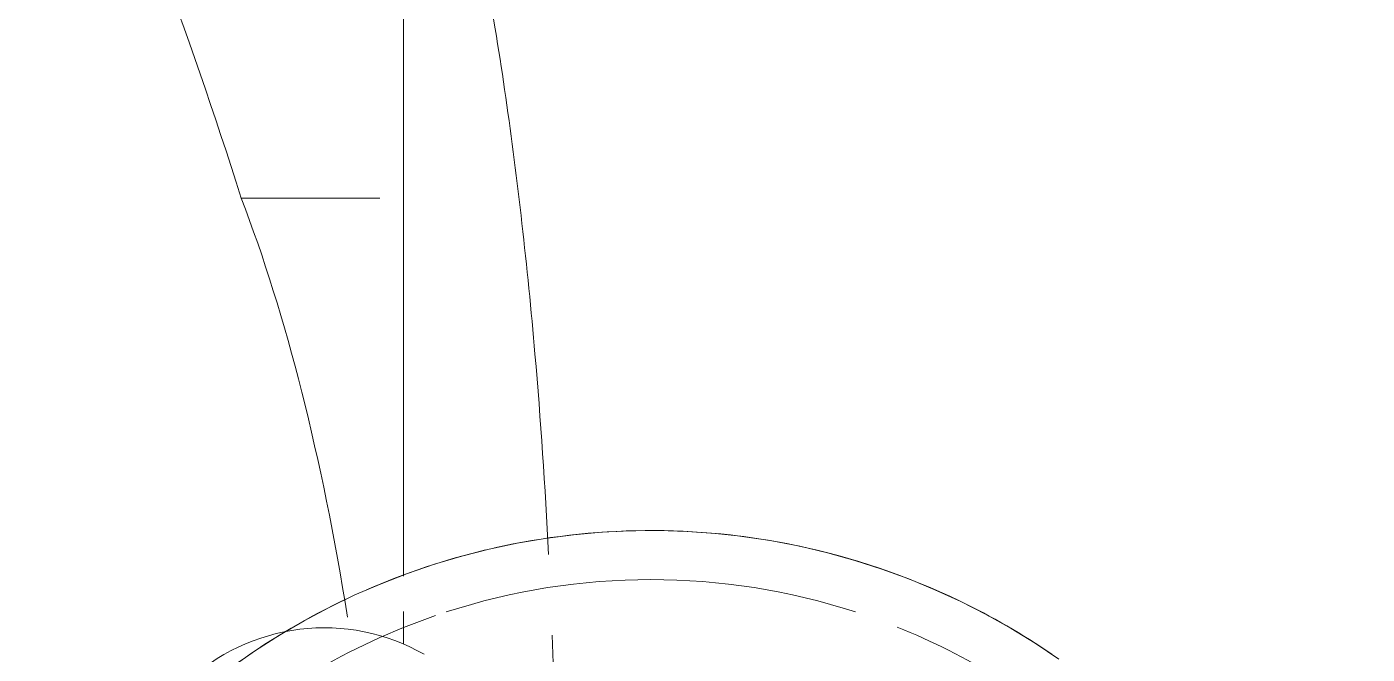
# Model space of a CAD drawing. Header units: millimetres. Extents: x -4000 to 187956, y -58990 to 162485.
# Drawn here: x 80485.6 to 80540.2, y 7546.1 to 7571.7 of the extents above; entities that cross this region are included whole.
import ezdxf

# ---------------------------------------------------------------- set-up
doc = ezdxf.new("R2010")
doc.units = ezdxf.units.MM
doc.layers.add('A-FLOR-PATT', color=8, linetype='Continuous', lineweight=13)
doc.layers.add('P-SANR-FIXT', color=6, linetype='Continuous', lineweight=9)

# ---------------------------------------------------------------- blocks, each defined once
blk = doc.blocks.new('C307 - C307-V815-0_000')
at = {"layer": 'P-SANR-FIXT', "color": 50}
for p, q in [((-24.109, -82.538), (-23.951, -82.25)), ((-24.388, -83.132), (-24.254, -82.832)), ((-24.254, -82.832), (-24.109, -82.538)), ((-25.692, -83.089), (-24.406, -83.089)), ((-24.618, -83.747), (-24.509, -83.437)), ((-24.509, -83.437), (-24.388, -83.132)), ((-24.715, -84.061), (-24.618, -83.747)), ((-24.974, -85.346), (-24.929, -85.021)), ((-25.032, -86.329), (-25.026, -86.001)), ((-25.025, -86.657), (-25.032, -86.329)), ((-25.005, -86.985), (-25.025, -86.657))]:
    blk.add_line(p, q, dxfattribs=at)
at = {"layer": 'P-SANR-FIXT', "color": 253}
for p, q in [((-76.707, -83.089), (-42.56, -83.089)), ((-42.56, -83.089), (-27.134, -83.089)), ((-42.56, -89.707), (-42.56, -84.052))]:
    blk.add_line(p, q, dxfattribs=at)
at = {"layer": 'P-SANR-FIXT', "color": 254}
for p, q in [((-73.045, -83.089), (-45.612, -83.089)), ((-45.612, -83.089), (-27.158, -83.089)), ((-25.682, -83.089), (-24.393, -83.089)), ((-24.972, -87.312), (-25.005, -86.985)), ((-24.926, -87.637), (-24.972, -87.312)), ((-24.867, -87.959), (-24.926, -87.637)), ((-24.795, -88.28), (-24.867, -87.959)), ((-24.71, -88.597), (-24.795, -88.28)), ((-24.613, -88.91), (-24.71, -88.597)), ((-24.503, -89.22), (-24.613, -88.91)), ((-24.381, -89.525), (-24.503, -89.22)), ((-24.247, -89.824), (-24.381, -89.525)), ((-24.101, -90.118), (-24.247, -89.824)), ((-23.943, -90.406), (-24.101, -90.118))]:
    blk.add_line(p, q, dxfattribs=at)
at = {"layer": 'P-SANR-FIXT', "color": 250, "flags": 128}
blk.add_lwpolyline([(-23.757, -56.368), (-24.403, -57.331), (-25.01, -58.32), (-25.577, -59.331), (-26.103, -60.365), (-26.587, -61.419), (-27.029, -62.492), (-27.428, -63.581), (-27.782, -64.685), (-28.093, -65.803), (-28.358, -66.932), (-28.578, -68.071), (-28.752, -69.218), (-28.881, -70.371), (-28.963, -71.528), (-28.998, -72.687), (-28.988, -73.847), (-28.931, -75.005), (-28.827, -76.161), (-28.678, -77.311), (-28.482, -78.454), (-28.242, -79.589), (-27.956, -80.713), (-27.625, -81.825), (-27.25, -82.922), (-26.831, -84.004), (-26.37, -85.068), (-25.866, -86.113), (-25.321, -87.137), (-24.735, -88.138), (-24.11, -89.115), (-23.446, -90.067)], dxfattribs=at)
at = {"layer": 'P-SANR-FIXT', "color": 50, "flags": 128}
for points in [[(-24.929, -85.021), (-24.87, -84.698), (-24.799, -84.378), (-24.715, -84.061)], [(-25.026, -86.001), (-25.007, -85.673), (-24.974, -85.346)]]:
    blk.add_lwpolyline(points, dxfattribs=at)
at = {"layer": 'P-SANR-FIXT', "color": 253}
for radius, start, end in [(27, 138.6633, 158.1636), (29, 145.6926, 154.2826), (27, 162, 198), (29, 168.2216, 192.7093), (29, 193.4358, 203.5778), (27, 198.9872, 222.5988), (29, 205.2024, 225.879)]:
    blk.add_arc((0, -73), radius, start, end, dxfattribs=at)
at = {"layer": 'P-SANR-FIXT', "color": 250}
blk.add_arc((0, -73), 29, 154.2826, 168.2216, dxfattribs=at)
at = {"layer": 'P-SANR-FIXT', "color": 253}
blk.add_open_spline([(-12.564, -76.677), (-16.614, -76.758), (-20.668, -76.877), (-24.727, -77.033)], degree=3, dxfattribs=at)
at = {"layer": 'P-SANR-FIXT', "color": 250}
for points, knots in [([(-64.5, -82.899), (-61.942, -82.05), (-56.425, -80.553), (-46.829, -78.829), (-37.165, -77.743), (-30.798, -77.313), (-28.028, -77.176)], [-1, -1, -1, -1, -0.75, -0.5, -0.25, -0.0639123, -0.0639123, -0.0639123, -0.0639123]), ([(-42.56, -89.707), (-49.425, -91.873), (-62.347, -96.734), (-84.838, -108.521), (-106.161, -127.436), (-115.966, -146.845), (-119.281, -157.53)], [0, 0, 0, 0, 0.166667, 0.333333, 0.666667, 1, 1, 1, 1])]:
    blk.add_open_spline(points, degree=3, knots=knots, dxfattribs=at)
blk.add_open_spline([(-25.469, -85.369), (-31.945, -86.405), (-37.766, -87.859), (-42.56, -89.707)], degree=3, dxfattribs=at)
blk = doc.blocks.new('C307 - C307-V850-0_000')
at = {"layer": 'P-SANR-FIXT', "color": 50}
for p, q in [((-24.109, -82.538), (-23.951, -82.25)), ((-24.388, -83.132), (-24.254, -82.832)), ((-24.254, -82.832), (-24.109, -82.538)), ((-25.692, -83.089), (-24.406, -83.089)), ((-24.618, -83.747), (-24.509, -83.437)), ((-24.509, -83.437), (-24.388, -83.132)), ((-24.799, -84.378), (-24.715, -84.061)), ((-24.715, -84.061), (-24.618, -83.747)), ((-24.929, -85.021), (-24.87, -84.698)), ((-24.87, -84.698), (-24.799, -84.378)), ((-24.974, -85.346), (-24.929, -85.021)), ((-25.026, -86.001), (-25.007, -85.673)), ((-25.007, -85.673), (-24.974, -85.346)), ((-25.032, -86.329), (-25.026, -86.001)), ((-25.025, -86.657), (-25.032, -86.329)), ((-25.005, -86.985), (-25.025, -86.657))]:
    blk.add_line(p, q, dxfattribs=at)
at = {"layer": 'P-SANR-FIXT', "color": 254}
for p, q in [((-90.095, -83.089), (-45.612, -83.089)), ((-45.612, -83.089), (-27.158, -83.089)), ((-25.682, -83.089), (-24.393, -83.089)), ((-24.795, -88.28), (-24.867, -87.959)), ((-24.503, -89.22), (-24.613, -88.91)), ((-24.381, -89.525), (-24.503, -89.22))]:
    blk.add_line(p, q, dxfattribs=at)
at = {"layer": 'P-SANR-FIXT', "color": 253}
for p, q in [((-76.707, -83.089), (-42.56, -83.089)), ((-42.56, -83.089), (-27.134, -83.089)), ((-42.56, -89.707), (-42.56, -84.052))]:
    blk.add_line(p, q, dxfattribs=at)
at = {"layer": 'P-SANR-FIXT', "color": 250, "flags": 128}
blk.add_lwpolyline([(-23.757, -56.368), (-24.403, -57.331), (-25.01, -58.32), (-25.577, -59.331), (-26.103, -60.365), (-26.587, -61.419), (-27.029, -62.492), (-27.428, -63.581), (-27.782, -64.685), (-28.093, -65.803), (-28.358, -66.932), (-28.578, -68.071), (-28.752, -69.218), (-28.881, -70.371), (-28.963, -71.528), (-28.998, -72.687), (-28.988, -73.847), (-28.931, -75.005), (-28.827, -76.161), (-28.678, -77.311), (-28.482, -78.454), (-28.242, -79.589), (-27.956, -80.713), (-27.625, -81.825), (-27.25, -82.922), (-26.831, -84.004), (-26.37, -85.068), (-25.866, -86.113), (-25.321, -87.137), (-24.735, -88.138), (-24.11, -89.115), (-23.446, -90.067)], dxfattribs=at)
at = {"layer": 'P-SANR-FIXT', "color": 254, "flags": 128}
for points in [[(-24.867, -87.959), (-24.926, -87.637), (-24.972, -87.312), (-25.005, -86.985)], [(-24.613, -88.91), (-24.71, -88.597), (-24.795, -88.28)], [(-24.101, -90.118), (-24.247, -89.824), (-24.381, -89.525)], [(-23.594, -90.962), (-23.774, -90.688), (-23.943, -90.406), (-24.101, -90.118)]]:
    blk.add_lwpolyline(points, dxfattribs=at)
at = {"layer": 'P-SANR-FIXT', "color": 253}
for radius, start, end in [(27, 138.6633, 158.1636), (29, 145.6926, 154.2826), (27, 162, 198), (29, 168.2216, 192.7093), (29, 193.4358, 203.5778), (27, 198.9872, 222.5988), (29, 205.2024, 225.879)]:
    blk.add_arc((0, -73), radius, start, end, dxfattribs=at)
at = {"layer": 'P-SANR-FIXT', "color": 250}
blk.add_arc((0, -73), 29, 154.2826, 168.2216, dxfattribs=at)
at = {"layer": 'P-SANR-FIXT', "color": 253}
blk.add_open_spline([(-12.564, -76.677), (-16.614, -76.758), (-20.668, -76.877), (-24.727, -77.033)], degree=3, dxfattribs=at)
at = {"layer": 'P-SANR-FIXT', "color": 250}
for points, knots in [([(-64.5, -82.899), (-61.942, -82.05), (-56.425, -80.553), (-46.829, -78.829), (-37.165, -77.743), (-30.798, -77.313), (-28.028, -77.176)], [-1, -1, -1, -1, -0.75, -0.5, -0.25, -0.0639123, -0.0639123, -0.0639123, -0.0639123]), ([(-42.56, -89.707), (-49.425, -91.873), (-62.347, -96.734), (-84.838, -108.521), (-106.161, -127.436), (-115.966, -146.845), (-119.281, -157.53)], [0, 0, 0, 0, 0.166667, 0.333333, 0.666667, 1, 1, 1, 1])]:
    blk.add_open_spline(points, degree=3, knots=knots, dxfattribs=at)
blk.add_open_spline([(-25.469, -85.369), (-31.945, -86.405), (-37.766, -87.859), (-42.56, -89.707)], degree=3, dxfattribs=at)
blk = doc.blocks.new('CMF2_NHAXUONG_A_rvt-1-0_000')
at = {"layer": 'A-FLOR-PATT', "lineweight": 9}
h = blk.add_hatch(dxfattribs=at)
h.set_pattern_fill('FP_25', color=252, style=0, pattern_type=2)
h.set_pattern_definition([(89.998, (160159.3, 137898.8), (-600, 0.021), []), (179.998, (160159.3, 137898.8), (-0.021, -600), [])])
h.paths.add_polyline_path([(154749.885, 498.905), (160009.361, 498.905), (160009.253, 1898.495), (156700.319, 1898.502), (156700.429, 1498.542), (156600.36, 1498.542), (156600.355, 2298.535), (158059.007, 2298.535), (158058.95, 5748.613), (156099.885, 5748.433), (156099.885, 4399.903), (155999.885, 4399.903), (155999.885, 5748.487), (154749.885, 5748.543), (154749.885, 751.936)])
h.paths.add_polyline_path([(160209.304, 1748.67), (165509.359, 1749.398), (165509.051, 3698.263), (162659.146, 3698.263), (162659.146, 3548.445), (162459.146, 3548.445), (162459.145, 4948.703), (161059.263, 4948.825), (161059.26, 4898.283), (160209.362, 4898.913), (160209.254, 3698.445), (160859.147, 3698.445), (160859.147, 3498.445), (160209.147, 3498.445), (160209.289, 1919.983)])
h.paths.add_polyline_path([(158997.487, 2198.535), (159409.364, 2198.535), (159409.364, 3498.619), (158258.791, 3498.619), (158258.791, 2198.535), (158714.043, 2198.535)])
h.paths.add_polyline_path([(159280.912, 3698.445), (160009.147, 3698.445), (160009.147, 4898.728), (159959.048, 4898.641), (159959.853, 5848.631), (158258.554, 5848.622), (158258.554, 3698.445)])
h.paths.add_polyline_path([(83409.046, 5348.514), (85559.046, 5348.514), (85559.046, 6948.514), (83409.046, 6948.514), (83409.046, 5424.086)])
h.paths.add_polyline_path([(83209.258, 5348.602), (83209.258, 10108.828), (82009.258, 10108.828), (82009.258, 8808.828), (80984.258, 8808.828), (80984.046, 7248.514), (82234.046, 7248.514), (82234.046, 5348.602)])
h.paths.add_polyline_path([(80485.393, 6361.014), (80784.258, 6361.014), (80784.258, 8808.828), (79759.258, 8808.828), (79759.258, 10108.828), (78559.258, 10108.828), (78559.258, 6361.014), (79918.524, 6361.014)])
h.paths.add_polyline_path([(79959.258, 9008.828), (81809.258, 9008.828), (81809.258, 10208.828), (79959.258, 10208.828), (79959.258, 10096.236)])
h.paths.add_polyline_path([(5374.563, 15998.65), (5859.046, 15998.65), (5859.046, 18498.577), (509.048, 18498.577), (509.048, 17048.643), (4299.776, 17048.643), (4299.776, 15998.65), (5091.129, 15998.65)])
h.paths.add_polyline_path([(4409.041, 18698.577), (5959.046, 18698.577), (5959.046, 20998.578), (4409.041, 20998.578), (4409.041, 19440.536)])
h.paths.add_polyline_path([(509.048, 21198.577), (5859.046, 21198.578), (5859.046, 24898.283), (3969.26, 24898.283), (3969.26, 22848.578), (4609.26, 22848.578), (4609.26, 22743.94), (3769.26, 22743.94), (3769.26, 24698.746), (509.048, 24698.746), (509.048, 22798.578), (2129.26, 22798.578), (2129.26, 23198.57), (2229.26, 23198.57), (2229.26, 22398.578), (509.048, 22398.578), (509.048, 21776.61)])
h.paths.add_polyline_path([(4249.784, 73948.537), (5800.212, 73948.647), (5800.212, 76398.641), (4359.046, 76398.641), (4359.046, 76098.597), (509.26, 76098.685), (509.26, 73998.606), (4159.048, 73998.606), (4159.048, 74648.65), (4249.784, 74648.65), (4249.784, 74338.296)])
h.paths.add_polyline_path([(161750.212, 73948.538), (161750.212, 74640.013), (161850.206, 74640.013), (161850.309, 73998.606), (165509.368, 73998.694), (165509.368, 76098.685), (161659.474, 76098.597), (161659.474, 76398.641), (160200, 76398.641), (160200, 73948.649), (161548.409, 73948.552)])
h.paths.add_polyline_path([(161548.409, 76598.641), (161659.046, 76598.641), (161659.046, 78298.641), (160209.046, 78298.641), (160209.046, 76598.641)])
h.paths.add_polyline_path([(5091.129, 76598.641), (5809.477, 76598.641), (5809.477, 78298.641), (4359.477, 78298.641), (4359.477, 76598.641)])
h.paths.add_polyline_path([(160199.739, 78498.639), (161659.315, 78498.663), (161659.633, 78798.619), (165509.581, 78798.685), (165509.051, 80348.641), (161859.474, 80348.641), (161859.474, 80048.65), (161750, 80048.65), (161750, 80948.673), (160200.166, 80948.253), (160200.032, 80178.483)])
h.paths.add_polyline_path([(5709.477, 78498.641), (5709.477, 80948.283), (4249.997, 80948.283), (4249.997, 80299.284), (4149.786, 80299.284), (4149.786, 80348.641), (509.26, 80348.641), (508.939, 78798.685), (4159.156, 78798.597), (4159.477, 78498.641), (5091.129, 78498.641)])
h.paths.add_polyline_path([(86109.472, 132101.223), (86109.472, 133323.816), (84609.472, 133323.816), (84609.472, 132101.223)])
h.paths.add_polyline_path([(83259.472, 132200.855), (84409.472, 132200.855), (84409.472, 133523.816), (85259.472, 133523.816), (85259.26, 134848.409), (83259.472, 134848.409), (83259.472, 132740.168)])
h.paths.add_polyline_path([(87459.258, 132201.223), (87459.258, 134848.593), (85459.472, 134848.226), (85459.472, 133523.816), (86309.472, 133526.053), (86309.472, 132201.223), (86721.014, 132201.223)])
h.paths.add_polyline_path([(11209.154, 135098.741), (11209.049, 140698.728), (6109.258, 140698.728), (6109.258, 139698.738), (6059.047, 139698.738), (6059.045, 139098.68), (9550.261, 139098.701), (9550.258, 139498.686), (9650.258, 139498.686), (9650.263, 138698.694), (7959.614, 138698.694), (7959.613, 135098.747), (9859.048, 135098.754), (9859.048, 137148.744), (9259.048, 137148.744), (9259.048, 137348.744), (10059.048, 137348.744), (10059.048, 135098.753), (10759.871, 135098.746)])
h.paths.add_polyline_path([(156349.859, 135098.753), (156349.859, 136499.688), (156449.859, 136499.688), (156449.859, 135098.767), (158059.118, 135098.85), (158059.118, 138698.694), (156349.853, 138698.694), (156349.857, 139498.686), (156449.858, 139498.686), (156449.854, 139098.701), (159959.683, 139098.68), (159959.683, 140698.816), (154809.154, 140698.637), (154808.945, 135098.753)])
h.paths.add_polyline_path([(162549.789, 135998.603), (162549.79, 137398.747), (162659.049, 137398.747), (162659.049, 137248.798), (165509.378, 137248.816), (165509.632, 139448.496), (160159.474, 139448.496), (160159.474, 137398.747), (160750.212, 137398.747), (160750.212, 137298.747), (160149.79, 137298.747), (160149.79, 135998.826), (161548.409, 135998.696)])
h.paths.add_polyline_path([(3449.788, 135998.671), (5900.212, 135998.739), (5900.212, 137297.569), (5248.629, 137297.569), (5248.629, 137398.747), (5859.046, 137398.747), (5859.046, 139448.732), (509.359, 139448.732), (509.361, 137248.773), (3449.787, 137249.905), (3449.788, 136244.28)])
h.paths.add_polyline_path([(6059.046, 137398.747), (7159.62, 137398.747), (7159.62, 138698.694), (6059.046, 138698.694), (6059.046, 137412.318)])
h.paths.add_polyline_path([(158858.919, 137398.747), (159959.05, 137398.747), (159959.05, 138698.694), (158858.919, 138698.694), (158858.919, 137412.318)])
at = {"layer": 'P-SANR-FIXT', "color": 250, "lineweight": 9}
for name, rotation in [('C307 - C307-V815-0_000', 269.9999999999983), ('C307 - C307-V850-0_000', 269.9999999999976)]:
    blk.add_blockref(name, (80584.046, 7522.171), dxfattribs=dict(at, rotation=rotation))

msp = doc.modelspace()

# ---------------------------------------------------------------- block references
at = {"lineweight": 5}
msp.add_blockref('CMF2_NHAXUONG_A_rvt-1-0_000', (0, 0), dxfattribs=at)

doc.saveas('drawing.dxf')
